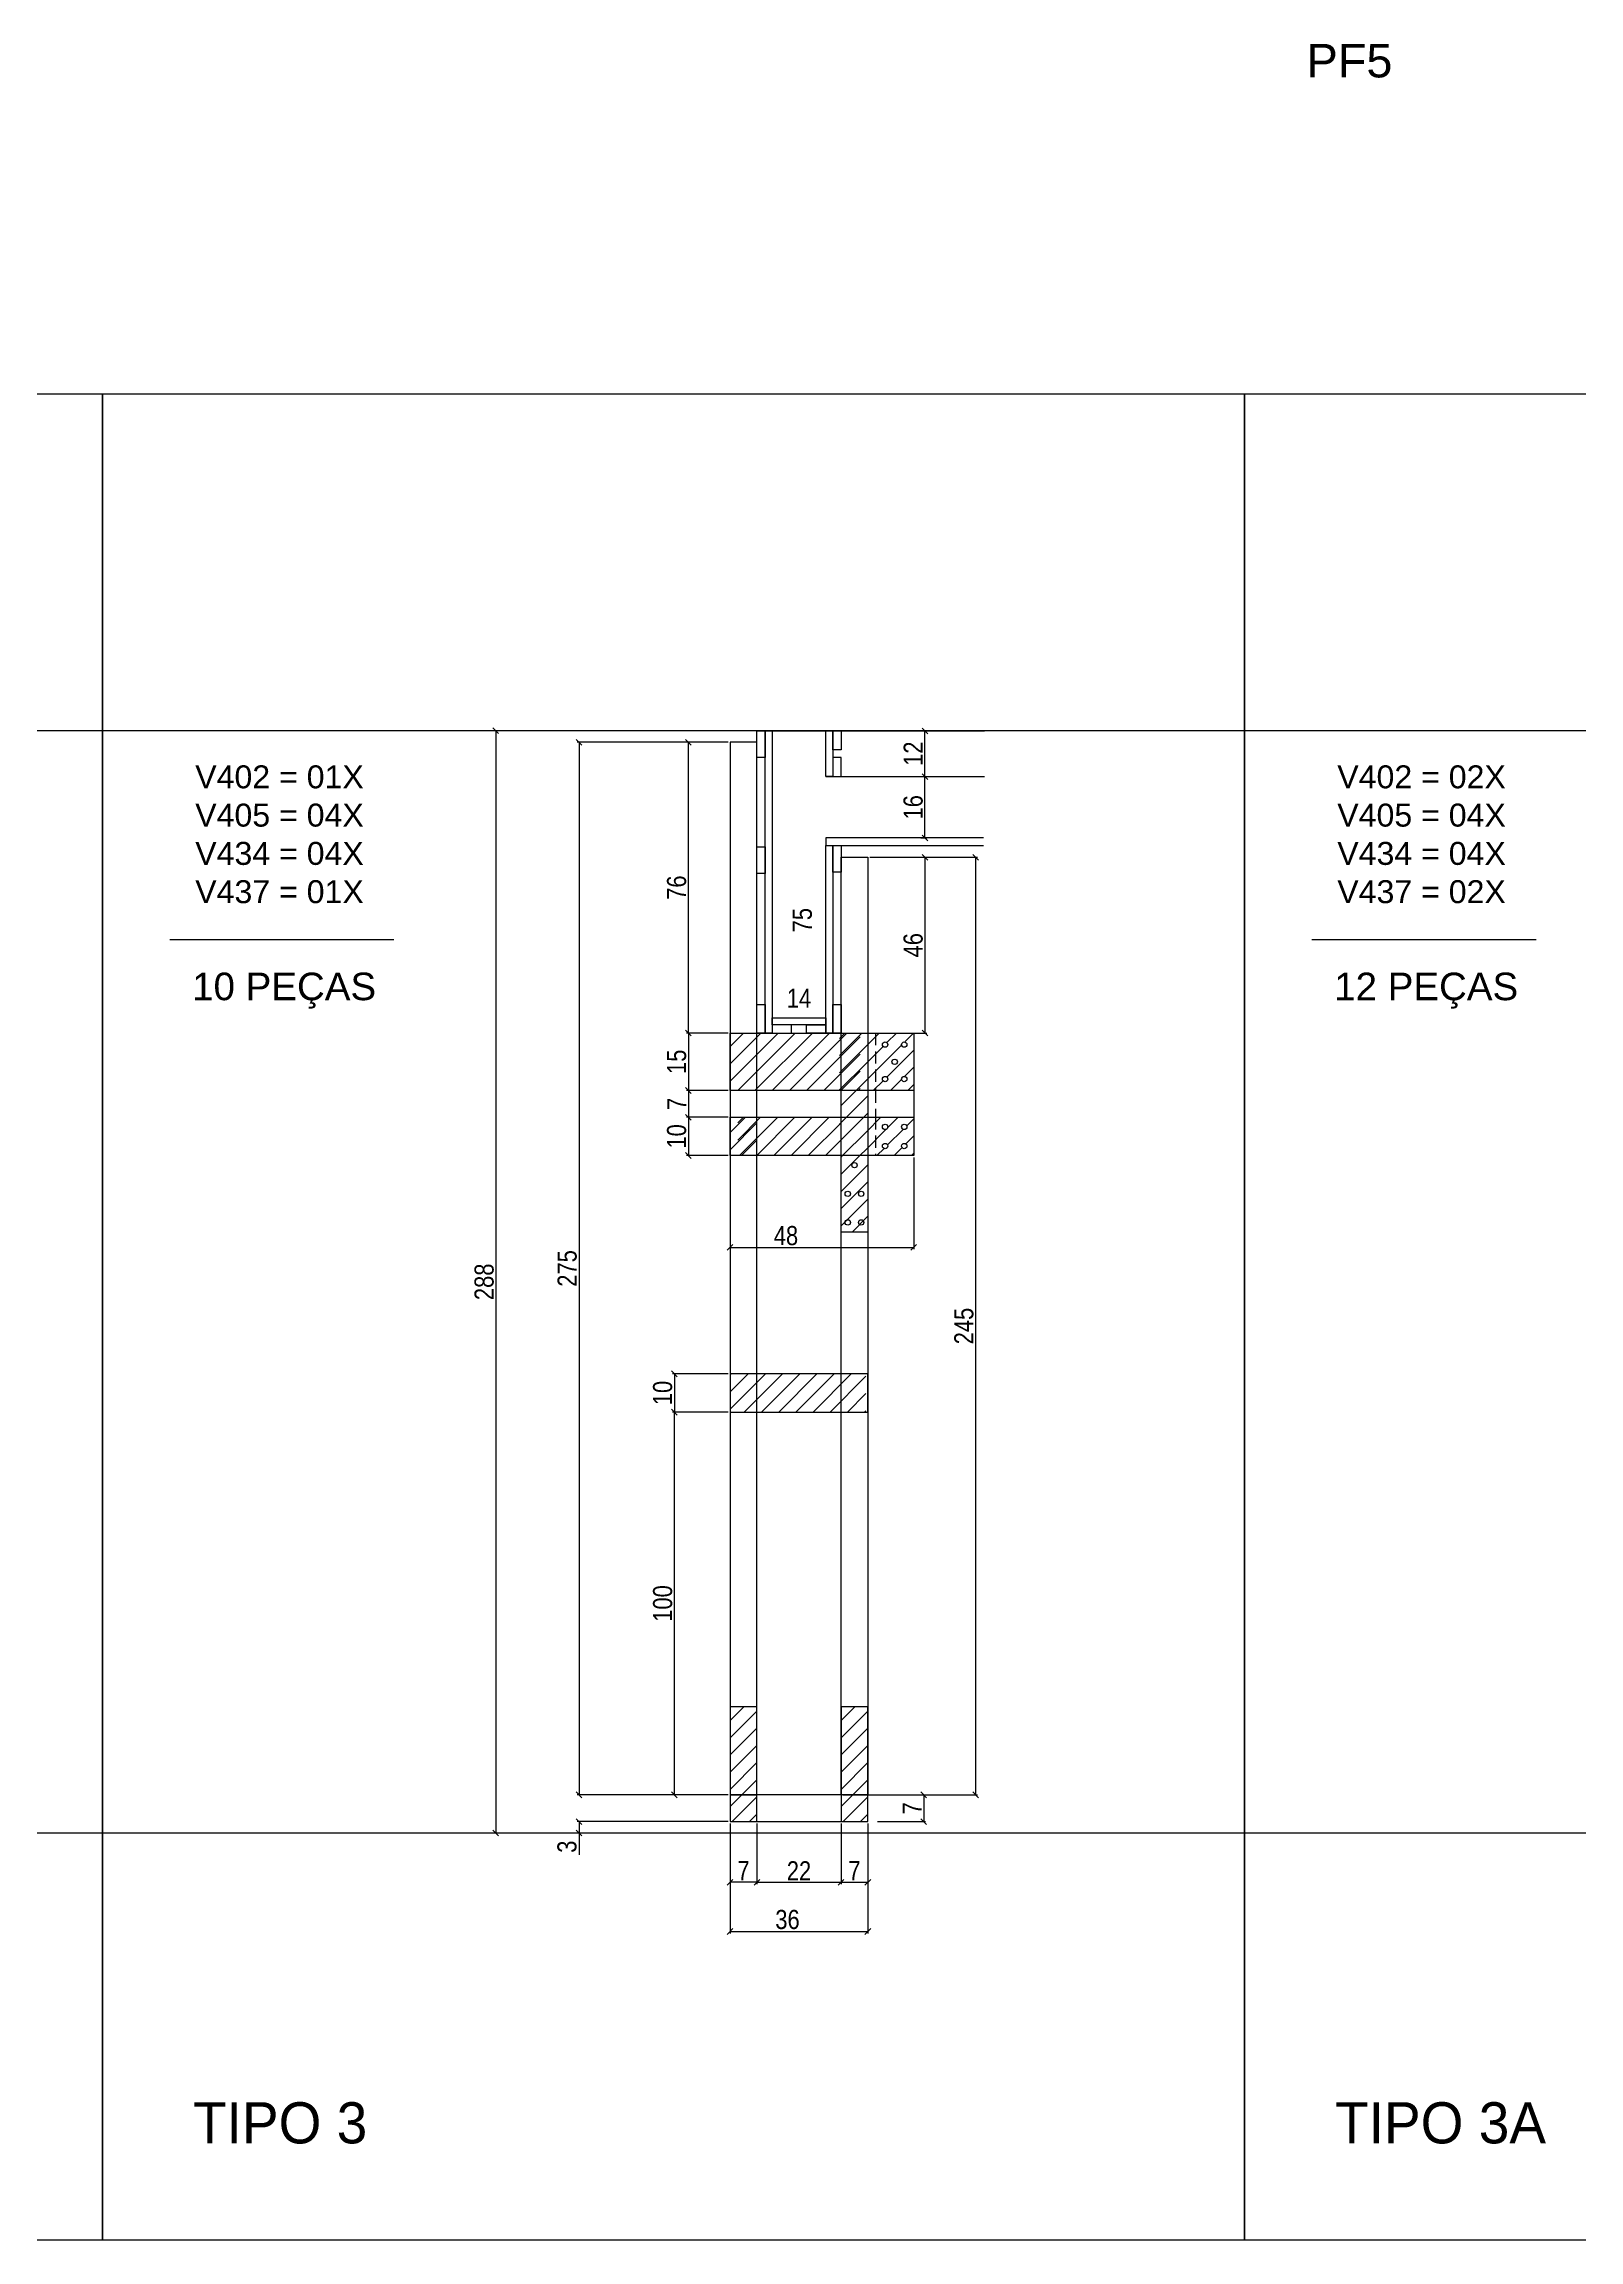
# Model space of a CAD drawing. Extents: x 17311 to 161354, y 153625 to 213544.
# Drawn here: x 20217 to 21019, y 209478 to 210625 of the extents above; entities that cross this region are included whole.
import ezdxf

# ---------------------------------------------------------------- set-up
doc = ezdxf.new("R2010")
doc.units = 0
doc.linetypes.add('DASHED2', pattern=[9.525, 6.35, -3.175])
doc.layers.get('0').update_dxf_attribs({"linetype": 'CONTINUOUS'})
doc.layers.get('DEFPOINTS').update_dxf_attribs({"linetype": 'CONTINUOUS'})
for name, color, linetype in [('8', 111, 'CONTINUOUS'), ('COTA', 241, 'CONTINUOUS'), ('detalhes', 4, 'CONTINUOUS'), ('HACHURA', 8, 'CONTINUOUS'), ('MTH-TIT1-PILAR', 5, 'CONTINUOUS'), ('Painéis', 200, 'CONTINUOUS'), ('SARR_2.2x10', 60, 'CONTINUOUS'), ('SARR_7x7', 40, 'CONTINUOUS'), ('TIRAS REESCORAMENTO', 252, 'CONTINUOUS'), ('VIGAS', 3, 'CONTINUOUS')]:
    doc.layers.add(name, color=color, linetype=linetype)
doc.styles.add('COTA TECNICA 2X', font='techl___.ttf', dxfattribs={"height": 10})
doc.styles.add('R80-50', font='arial.ttf', dxfattribs={"height": 10})
doc.styles.add('ROMAS860', font='ROMAS860.SHX', dxfattribs={"height": 8.5})
doc.styles.add('TQS_ARIAL', font='arial.ttf')
doc.dimstyles.new('SECAO', dxfattribs={"dimscale": 0.333333, "dimtxt": 5, "dimasz": 9, "dimexe": 3, "dimexo": 3, "dimgap": 3, "dimtad": 1, "dimdec": 1, "dimlfac": 0.5, "dimzin": 12, "dimdsep": 46, "dimtxsty": 'COTA TECNICA 2X', "dimblk1": 'OBLIQUE', "dimblk2": 'OBLIQUE', "dimsah": 1, "dimcen": 0.9, "dimclrd": 4, "dimclre": 4, "dimclrt": 240, "dimadec": 1, "dimazin": 3, "dimtfac": 1, "dimtdec": 1, "dimtmove": 0, "dimatfit": 3, "dimfxl": 1, "dimtolj": 1, "dimtzin": 12, "dimarcsym": 0})
pattern_1 = [(45, (-5562.2926, 12567.5495), (-4.49012806, 4.49012806), [])]
pattern_2 = [(45, (-5552.2926, 12567.5495), (-4.49012806, 4.49012806), [])]

# ---------------------------------------------------------------- blocks, each defined once
blk = doc.blocks.new('_Oblique')
at = {"color": 0, "linetype": 'ByBlock', "lineweight": -2}
blk.add_line((-0.5, -0.5), (0.5, 0.5), dxfattribs=at)
blk = doc.blocks.new('*D2892')
at = {"layer": 'DEFPOINTS', "color": 0, "transparency": 16777216}
for p in [(20575.3, 210260.4), (20496.4, 209710.3), (20575.3, 209710.3)]:
    blk.add_point(p, dxfattribs=at)
at = {"layer": 'detalhes', "color": 4, "lineweight": -2, "transparency": 16777216}
for p, q in [((20574.3, 210260.4), (20495.4, 210260.4)), ((20496.4, 210260.4), (20496.4, 209710.3)), ((20574.3, 209710.3), (20495.4, 209710.3))]:
    blk.add_line(p, q, dxfattribs=at)
at = {"layer": 'detalhes', "color": 4, "lineweight": -2, "transparency": 16777216, "xscale": 3, "yscale": 3, "zscale": 3}
for p, rotation in [((20496.4, 210260.4), 90), ((20496.4, 209710.3), 270)]:
    blk.add_blockref('_Oblique', p, dxfattribs=dict(at, rotation=rotation))
at = {"layer": 'detalhes', "color": 240, "transparency": 16777216, "insert": (20490.2, 209985.4), "char_height": 10, "attachment_point": 5, "rotation": 90, "style": 'COTA TECNICA 2X'}
blk.add_mtext('\\A1;275', dxfattribs=at)
blk = doc.blocks.new('*D2893')
at = {"layer": 'DEFPOINTS', "color": 0, "transparency": 16777216}
for p in [(20575.3, 209696.3), (20647.3, 209696.3), (20647.3, 209638.9)]:
    blk.add_point(p, dxfattribs=at)
at = {"layer": 'detalhes', "color": 4, "lineweight": -2, "transparency": 16777216}
for p, q in [((20575.3, 209695.3), (20575.3, 209637.9)), ((20647.3, 209695.3), (20647.3, 209637.9)), ((20575.3, 209638.9), (20647.3, 209638.9))]:
    blk.add_line(p, q, dxfattribs=at)
at = {"layer": 'detalhes', "color": 4, "lineweight": -2, "transparency": 16777216, "xscale": 3, "yscale": 3, "zscale": 3, "rotation": 180}
blk.add_blockref('_Oblique', (20575.3, 209638.9), dxfattribs=at)
at = {"layer": 'detalhes', "color": 4, "lineweight": -2, "transparency": 16777216, "xscale": 3, "yscale": 3, "zscale": 3}
blk.add_blockref('_Oblique', (20647.3, 209638.9), dxfattribs=at)
at = {"layer": 'detalhes', "color": 240, "transparency": 16777216, "insert": (20605.3, 209645.1), "char_height": 10, "attachment_point": 5, "style": 'COTA TECNICA 2X'}
blk.add_mtext('\\A1;36', dxfattribs=at)
blk = doc.blocks.new('*D2894')
at = {"layer": 'DEFPOINTS', "color": 0, "transparency": 16777216}
for p in [(20589.3, 209696.3), (20633.3, 209696.3), (20633.3, 209664.6)]:
    blk.add_point(p, dxfattribs=at)
at = {"layer": 'detalhes', "color": 4, "lineweight": -2, "transparency": 16777216}
for p, q in [((20589.3, 209695.3), (20589.3, 209663.6)), ((20633.3, 209695.3), (20633.3, 209663.6)), ((20589.3, 209664.6), (20633.3, 209664.6))]:
    blk.add_line(p, q, dxfattribs=at)
at = {"layer": 'detalhes', "color": 4, "lineweight": -2, "transparency": 16777216, "xscale": 3, "yscale": 3, "zscale": 3, "rotation": 180}
blk.add_blockref('_Oblique', (20589.3, 209664.6), dxfattribs=at)
at = {"layer": 'detalhes', "color": 4, "lineweight": -2, "transparency": 16777216, "xscale": 3, "yscale": 3, "zscale": 3}
blk.add_blockref('_Oblique', (20633.3, 209664.6), dxfattribs=at)
at = {"layer": 'detalhes', "color": 240, "transparency": 16777216, "insert": (20611.3, 209670.6), "char_height": 10, "attachment_point": 5, "style": 'COTA TECNICA 2X'}
blk.add_mtext('\\A1;22', dxfattribs=at)
blk = doc.blocks.new('*D2895')
at = {"layer": 'DEFPOINTS', "color": 0, "transparency": 16777216}
for p in [(20633.3, 209664.6), (20647.3, 209664.6), (20647.3, 209664.6)]:
    blk.add_point(p, dxfattribs=at)
at = {"layer": 'detalhes', "color": 4, "lineweight": -2, "transparency": 16777216}
blk.add_line((20633.3, 209664.6), (20647.3, 209664.6), dxfattribs=at)
at = {"layer": 'detalhes', "color": 4, "lineweight": -2, "transparency": 16777216, "xscale": 3, "yscale": 3, "zscale": 3, "rotation": 180}
blk.add_blockref('_Oblique', (20633.3, 209664.6), dxfattribs=at)
at = {"layer": 'detalhes', "color": 4, "lineweight": -2, "transparency": 16777216, "xscale": 3, "yscale": 3, "zscale": 3}
blk.add_blockref('_Oblique', (20647.3, 209664.6), dxfattribs=at)
at = {"layer": 'detalhes', "color": 240, "transparency": 16777216, "insert": (20640.3, 209670.7), "char_height": 10, "attachment_point": 5, "style": 'COTA TECNICA 2X'}
blk.add_mtext('\\A1;7', dxfattribs=at)
blk = doc.blocks.new('*D2896')
at = {"layer": 'DEFPOINTS', "color": 0, "transparency": 16777216}
for p in [(20575.3, 209664.6), (20575.3, 209664.6), (20589.3, 209664.6)]:
    blk.add_point(p, dxfattribs=at)
at = {"layer": 'detalhes', "color": 4, "lineweight": -2, "transparency": 16777216}
blk.add_line((20589.3, 209664.6), (20575.3, 209664.6), dxfattribs=at)
at = {"layer": 'detalhes', "color": 4, "lineweight": -2, "transparency": 16777216, "xscale": 3, "yscale": 3, "zscale": 3, "rotation": 180}
blk.add_blockref('_Oblique', (20575.3, 209664.6), dxfattribs=at)
at = {"layer": 'detalhes', "color": 4, "lineweight": -2, "transparency": 16777216, "xscale": 3, "yscale": 3, "zscale": 3}
blk.add_blockref('_Oblique', (20589.3, 209664.6), dxfattribs=at)
at = {"layer": 'detalhes', "color": 240, "transparency": 16777216, "insert": (20582.3, 209670.7), "char_height": 10, "attachment_point": 5, "style": 'COTA TECNICA 2X'}
blk.add_mtext('\\A1;7', dxfattribs=at)
blk = doc.blocks.new('*D2897')
at = {"layer": 'DEFPOINTS', "color": 0, "transparency": 16777216}
for p in [(20575.3, 209930.3), (20546.2, 209910.3), (20575.3, 209910.3)]:
    blk.add_point(p, dxfattribs=at)
at = {"layer": 'detalhes', "color": 4, "lineweight": -2, "transparency": 16777216}
for p, q in [((20574.3, 209930.3), (20545.2, 209930.3)), ((20546.2, 209930.3), (20546.2, 209910.3)), ((20574.3, 209910.3), (20545.2, 209910.3))]:
    blk.add_line(p, q, dxfattribs=at)
at = {"layer": 'detalhes', "color": 4, "lineweight": -2, "transparency": 16777216, "xscale": 3, "yscale": 3, "zscale": 3}
for p, rotation in [((20546.2, 209930.3), 90), ((20546.2, 209910.3), 270)]:
    blk.add_blockref('_Oblique', p, dxfattribs=dict(at, rotation=rotation))
at = {"layer": 'detalhes', "color": 240, "transparency": 16777216, "insert": (20540.1, 209920.3), "char_height": 10, "attachment_point": 5, "rotation": 90, "style": 'COTA TECNICA 2X'}
blk.add_mtext('\\A1;10', dxfattribs=at)
blk = doc.blocks.new('*D2898')
at = {"layer": 'DEFPOINTS', "color": 0, "transparency": 16777216}
for p in [(20553.5, 210260.4), (20575.3, 210260.4), (20575.3, 210108.4)]:
    blk.add_point(p, dxfattribs=at)
at = {"layer": 'detalhes', "color": 4, "lineweight": -2, "transparency": 16777216}
for p, q in [((20574.3, 210260.4), (20552.5, 210260.4)), ((20553.5, 210108.4), (20553.5, 210260.4)), ((20574.3, 210108.4), (20552.5, 210108.4))]:
    blk.add_line(p, q, dxfattribs=at)
at = {"layer": 'detalhes', "color": 4, "lineweight": -2, "transparency": 16777216, "xscale": 3, "yscale": 3, "zscale": 3}
for p, rotation in [((20553.5, 210260.4), 90), ((20553.5, 210108.4), 270)]:
    blk.add_blockref('_Oblique', p, dxfattribs=dict(at, rotation=rotation))
at = {"layer": 'detalhes', "color": 240, "transparency": 16777216, "insert": (20547.4, 210184.4), "char_height": 10, "attachment_point": 5, "rotation": 90, "style": 'COTA TECNICA 2X'}
blk.add_mtext('\\A1;76', dxfattribs=at)
blk = doc.blocks.new('*D2899')
at = {"layer": 'DEFPOINTS', "color": 0, "transparency": 16777216}
for p in [(20647.3, 210200.3), (20647.3, 210108.4), (20677.1, 210108.4)]:
    blk.add_point(p, dxfattribs=at)
at = {"layer": 'detalhes', "color": 4, "lineweight": -2, "transparency": 16777216}
for p, q in [((20648.3, 210200.3), (20678.1, 210200.3)), ((20677.1, 210200.3), (20677.1, 210108.4)), ((20648.3, 210108.4), (20678.1, 210108.4))]:
    blk.add_line(p, q, dxfattribs=at)
at = {"layer": 'detalhes', "color": 4, "lineweight": -2, "transparency": 16777216, "xscale": 3, "yscale": 3, "zscale": 3}
for p, rotation in [((20677.1, 210200.3), 90), ((20677.1, 210108.4), 270)]:
    blk.add_blockref('_Oblique', p, dxfattribs=dict(at, rotation=rotation))
at = {"layer": 'detalhes', "color": 240, "transparency": 16777216, "insert": (20671, 210154.3), "char_height": 10, "attachment_point": 5, "rotation": 90, "style": 'COTA TECNICA 2X'}
blk.add_mtext('\\A1;46', dxfattribs=at)
blk = doc.blocks.new('*D2900')
at = {"layer": 'DEFPOINTS', "color": 0, "transparency": 16777216}
for p in [(20589.3, 210266.4), (20452.8, 209690.3), (20575.3, 209690.3)]:
    blk.add_point(p, dxfattribs=at)
at = {"layer": 'detalhes', "color": 4, "lineweight": -2, "transparency": 16777216}
for p, q in [((20588.3, 210266.4), (20451.8, 210266.4)), ((20452.8, 210266.4), (20452.8, 209690.3)), ((20574.3, 209690.3), (20451.8, 209690.3))]:
    blk.add_line(p, q, dxfattribs=at)
at = {"layer": 'detalhes', "color": 4, "lineweight": -2, "transparency": 16777216, "xscale": 3, "yscale": 3, "zscale": 3}
for p, rotation in [((20452.8, 210266.4), 90), ((20452.8, 209690.3), 270)]:
    blk.add_blockref('_Oblique', p, dxfattribs=dict(at, rotation=rotation))
at = {"layer": 'detalhes', "color": 240, "transparency": 16777216, "insert": (20446.8, 209978.4), "char_height": 10, "attachment_point": 5, "rotation": 90, "style": 'COTA TECNICA 2X'}
blk.add_mtext('\\A1;288', dxfattribs=at)
blk = doc.blocks.new('*D2901')
at = {"layer": 'DEFPOINTS', "color": 0, "transparency": 16777216}
for p in [(20575.3, 209696.3), (20496.4, 209690.3), (20575.3, 209690.3)]:
    blk.add_point(p, dxfattribs=at)
at = {"layer": 'detalhes', "color": 4, "lineweight": -2, "transparency": 16777216}
for p, q in [((20574.3, 209696.3), (20495.4, 209696.3)), ((20496.4, 209696.3), (20496.4, 209690.3)), ((20574.3, 209690.3), (20495.4, 209690.3)), ((20496.4, 209690.3), (20496.4, 209679))]:
    blk.add_line(p, q, dxfattribs=at)
at = {"layer": 'detalhes', "color": 4, "lineweight": -2, "transparency": 16777216, "xscale": 3, "yscale": 3, "zscale": 3}
for p, rotation in [((20496.4, 209696.3), 90), ((20496.4, 209690.3), 270)]:
    blk.add_blockref('_Oblique', p, dxfattribs=dict(at, rotation=rotation))
at = {"layer": 'detalhes', "color": 240, "transparency": 16777216, "insert": (20490.1, 209683.2), "char_height": 10, "attachment_point": 5, "rotation": 90, "style": 'COTA TECNICA 2X'}
blk.add_mtext('\\A1;3', dxfattribs=at)
blk = doc.blocks.new('*D2902')
at = {"layer": 'DEFPOINTS', "color": 0, "transparency": 16777216}
for p in [(20612.3, 210266.4), (20619.2, 210266.4), (20612.3, 210116.4)]:
    blk.add_point(p, dxfattribs=at)
at = {"layer": 'detalhes', "color": 240, "transparency": 16777216, "insert": (20613.1, 210167.4), "char_height": 10, "attachment_point": 5, "rotation": 90, "style": 'COTA TECNICA 2X'}
blk.add_mtext('\\A1;75', dxfattribs=at)
blk = doc.blocks.new('*D2903')
at = {"layer": 'DEFPOINTS', "color": 0, "transparency": 16777216}
for p in [(20597.3, 210120.5), (20625.3, 210120.5), (20625.3, 210120.5)]:
    blk.add_point(p, dxfattribs=at)
at = {"layer": 'detalhes', "color": 240, "transparency": 16777216, "insert": (20611.3, 210126.6), "char_height": 10, "attachment_point": 5, "style": 'COTA TECNICA 2X'}
blk.add_mtext('\\A1;14', dxfattribs=at)
blk = doc.blocks.new('*D2904')
at = {"layer": 'DEFPOINTS', "color": 0, "transparency": 16777216}
for p in [(20546.2, 209910.3), (20575.3, 209910.3), (20574.3, 209710.3)]:
    blk.add_point(p, dxfattribs=at)
at = {"layer": 'detalhes', "color": 4, "lineweight": -2, "transparency": 16777216}
for p, q in [((20574.3, 209910.3), (20545.2, 209910.3)), ((20546.2, 209710.3), (20546.2, 209910.3)), ((20573.3, 209710.3), (20545.2, 209710.3))]:
    blk.add_line(p, q, dxfattribs=at)
at = {"layer": 'detalhes', "color": 4, "lineweight": -2, "transparency": 16777216, "xscale": 3, "yscale": 3, "zscale": 3}
for p, rotation in [((20546.2, 209910.3), 90), ((20546.2, 209710.3), 270)]:
    blk.add_blockref('_Oblique', p, dxfattribs=dict(at, rotation=rotation))
at = {"layer": 'detalhes', "color": 240, "transparency": 16777216, "insert": (20540.1, 209810.3), "char_height": 10, "attachment_point": 5, "rotation": 90, "style": 'COTA TECNICA 2X'}
blk.add_mtext('\\A1;100', dxfattribs=at)
blk = doc.blocks.new('*D2905')
at = {"layer": 'DEFPOINTS', "color": 0, "transparency": 16777216}
for p in [(20575.3, 210068.4), (20671.3, 210044.4), (20671.3, 209996.4)]:
    blk.add_point(p, dxfattribs=at)
at = {"layer": 'detalhes', "color": 4, "lineweight": -2, "transparency": 16777216}
for p, q in [((20575.3, 210067.4), (20575.3, 209995.4)), ((20671.3, 210043.4), (20671.3, 209995.4)), ((20575.3, 209996.4), (20671.3, 209996.4))]:
    blk.add_line(p, q, dxfattribs=at)
at = {"layer": 'detalhes', "color": 4, "lineweight": -2, "transparency": 16777216, "xscale": 3, "yscale": 3, "zscale": 3, "rotation": 180}
blk.add_blockref('_Oblique', (20575.3, 209996.4), dxfattribs=at)
at = {"layer": 'detalhes', "color": 4, "lineweight": -2, "transparency": 16777216, "xscale": 3, "yscale": 3, "zscale": 3}
blk.add_blockref('_Oblique', (20671.3, 209996.4), dxfattribs=at)
at = {"layer": 'detalhes', "color": 240, "transparency": 16777216, "insert": (20604.5, 210002.5), "char_height": 10, "attachment_point": 5, "style": 'COTA TECNICA 2X'}
blk.add_mtext('\\A1;48', dxfattribs=at)
blk = doc.blocks.new('*D2906')
at = {"layer": 'DEFPOINTS', "color": 0, "transparency": 16777216}
for p in [(20673.9, 210242.4), (20677.1, 210242.4), (20673.9, 210210.4)]:
    blk.add_point(p, dxfattribs=at)
at = {"layer": 'detalhes', "color": 4, "lineweight": -2, "transparency": 16777216}
for p, q in [((20674.9, 210242.4), (20678.1, 210242.4)), ((20677.1, 210210.4), (20677.1, 210242.4)), ((20674.9, 210210.4), (20678.1, 210210.4))]:
    blk.add_line(p, q, dxfattribs=at)
at = {"layer": 'detalhes', "color": 4, "lineweight": -2, "transparency": 16777216, "xscale": 3, "yscale": 3, "zscale": 3}
for p, rotation in [((20677.1, 210242.4), 90), ((20677.1, 210210.4), 270)]:
    blk.add_blockref('_Oblique', p, dxfattribs=dict(at, rotation=rotation))
at = {"layer": 'detalhes', "color": 240, "transparency": 16777216, "insert": (20671, 210226.4), "char_height": 10, "attachment_point": 5, "rotation": 90, "style": 'COTA TECNICA 2X'}
blk.add_mtext('\\A1;16', dxfattribs=at)
blk = doc.blocks.new('*D2907')
at = {"layer": 'DEFPOINTS', "color": 0, "transparency": 16777216}
for p in [(20648.3, 210200.3), (20648.3, 209710.3), (20703.6, 209710.3)]:
    blk.add_point(p, dxfattribs=at)
at = {"layer": 'detalhes', "color": 4, "lineweight": -2, "transparency": 16777216}
for p, q in [((20649.3, 210200.3), (20704.6, 210200.3)), ((20703.6, 210200.3), (20703.6, 209710.3)), ((20649.3, 209710.3), (20704.6, 209710.3))]:
    blk.add_line(p, q, dxfattribs=at)
at = {"layer": 'detalhes', "color": 4, "lineweight": -2, "transparency": 16777216, "xscale": 3, "yscale": 3, "zscale": 3}
for p, rotation in [((20703.6, 210200.3), 90), ((20703.6, 209710.3), 270)]:
    blk.add_blockref('_Oblique', p, dxfattribs=dict(at, rotation=rotation))
at = {"layer": 'detalhes', "color": 240, "transparency": 16777216, "insert": (20697.5, 209955.3), "char_height": 10, "attachment_point": 5, "rotation": 90, "style": 'COTA TECNICA 2X'}
blk.add_mtext('\\A1;245', dxfattribs=at)
blk = doc.blocks.new('*D2908')
at = {"layer": 'DEFPOINTS', "color": 0, "transparency": 16777216}
for p in [(20633.3, 209710.3), (20651.4, 209696.3), (20676.5, 209696.3)]:
    blk.add_point(p, dxfattribs=at)
at = {"layer": 'detalhes', "color": 4, "lineweight": -2, "transparency": 16777216}
for p, q in [((20634.3, 209710.3), (20677.5, 209710.3)), ((20676.5, 209710.3), (20676.5, 209696.3)), ((20652.4, 209696.3), (20677.5, 209696.3))]:
    blk.add_line(p, q, dxfattribs=at)
at = {"layer": 'detalhes', "color": 4, "lineweight": -2, "transparency": 16777216, "xscale": 3, "yscale": 3, "zscale": 3}
for p, rotation in [((20676.5, 209710.3), 90), ((20676.5, 209696.3), 270)]:
    blk.add_blockref('_Oblique', p, dxfattribs=dict(at, rotation=rotation))
at = {"layer": 'detalhes', "color": 240, "transparency": 16777216, "insert": (20670.4, 209703.3), "char_height": 10, "attachment_point": 5, "rotation": 90, "style": 'COTA TECNICA 2X'}
blk.add_mtext('\\A1;7', dxfattribs=at)
blk = doc.blocks.new('*D2909')
at = {"layer": 'DEFPOINTS', "color": 0, "transparency": 16777216}
for p in [(20575.3, 210108.4), (20553.5, 210078.4), (20575.3, 210078.4)]:
    blk.add_point(p, dxfattribs=at)
at = {"layer": 'detalhes', "color": 4, "lineweight": -2, "transparency": 16777216}
for p, q in [((20574.3, 210108.4), (20552.5, 210108.4)), ((20553.5, 210108.4), (20553.5, 210078.4)), ((20574.3, 210078.4), (20552.5, 210078.4))]:
    blk.add_line(p, q, dxfattribs=at)
at = {"layer": 'detalhes', "color": 4, "lineweight": -2, "transparency": 16777216, "xscale": 3, "yscale": 3, "zscale": 3}
for p, rotation in [((20553.5, 210108.4), 90), ((20553.5, 210078.4), 270)]:
    blk.add_blockref('_Oblique', p, dxfattribs=dict(at, rotation=rotation))
at = {"layer": 'detalhes', "color": 240, "transparency": 16777216, "insert": (20547.4, 210093.4), "char_height": 10, "attachment_point": 5, "rotation": 90, "style": 'COTA TECNICA 2X'}
blk.add_mtext('\\A1;15', dxfattribs=at)
blk = doc.blocks.new('*D2910')
at = {"layer": 'DEFPOINTS', "color": 0, "transparency": 16777216}
for p in [(20575.3, 210064.4), (20553.5, 210044.4), (20575.3, 210044.4)]:
    blk.add_point(p, dxfattribs=at)
at = {"layer": 'detalhes', "color": 4, "lineweight": -2, "transparency": 16777216}
for p, q in [((20574.3, 210064.4), (20552.5, 210064.4)), ((20553.5, 210064.4), (20553.5, 210044.4)), ((20574.3, 210044.4), (20552.5, 210044.4))]:
    blk.add_line(p, q, dxfattribs=at)
at = {"layer": 'detalhes', "color": 4, "lineweight": -2, "transparency": 16777216, "xscale": 3, "yscale": 3, "zscale": 3}
for p, rotation in [((20553.5, 210064.4), 90), ((20553.5, 210044.4), 270)]:
    blk.add_blockref('_Oblique', p, dxfattribs=dict(at, rotation=rotation))
at = {"layer": 'detalhes', "color": 240, "transparency": 16777216, "insert": (20547.4, 210054.4), "char_height": 10, "attachment_point": 5, "rotation": 90, "style": 'COTA TECNICA 2X'}
blk.add_mtext('\\A1;10', dxfattribs=at)
blk = doc.blocks.new('*D2911')
at = {"layer": 'DEFPOINTS', "color": 0, "transparency": 16777216}
for p in [(20575.3, 210078.4), (20553.5, 210064.4), (20575.3, 210064.4)]:
    blk.add_point(p, dxfattribs=at)
at = {"layer": 'detalhes', "color": 4, "lineweight": -2, "transparency": 16777216}
for p, q in [((20574.3, 210078.4), (20552.5, 210078.4)), ((20553.5, 210078.4), (20553.5, 210064.4)), ((20574.3, 210064.4), (20552.5, 210064.4))]:
    blk.add_line(p, q, dxfattribs=at)
at = {"layer": 'detalhes', "color": 4, "lineweight": -2, "transparency": 16777216, "xscale": 3, "yscale": 3, "zscale": 3}
for p, rotation in [((20553.5, 210078.4), 90), ((20553.5, 210064.4), 270)]:
    blk.add_blockref('_Oblique', p, dxfattribs=dict(at, rotation=rotation))
at = {"layer": 'detalhes', "color": 240, "transparency": 16777216, "insert": (20547.5, 210071.4), "char_height": 10, "attachment_point": 5, "rotation": 90, "style": 'COTA TECNICA 2X'}
blk.add_mtext('\\A1;7', dxfattribs=at)
blk = doc.blocks.new('*D2912')
at = {"layer": 'DEFPOINTS', "color": 0, "transparency": 16777216}
for p in [(20677.1, 210266.3), (20677.1, 210266.3), (20677.1, 210242.4)]:
    blk.add_point(p, dxfattribs=at)
at = {"layer": 'detalhes', "color": 4, "lineweight": -2, "transparency": 16777216}
blk.add_line((20677.1, 210242.4), (20677.1, 210266.3), dxfattribs=at)
at = {"layer": 'detalhes', "color": 4, "lineweight": -2, "transparency": 16777216, "xscale": 3, "yscale": 3, "zscale": 3}
for p, rotation in [((20677.1, 210266.3), 90), ((20677.1, 210242.4), 270)]:
    blk.add_blockref('_Oblique', p, dxfattribs=dict(at, rotation=rotation))
at = {"layer": 'detalhes', "color": 240, "transparency": 16777216, "insert": (20671, 210254.4), "char_height": 10, "attachment_point": 5, "rotation": 90, "style": 'COTA TECNICA 2X'}
blk.add_mtext('\\A1;12', dxfattribs=at)

msp = doc.modelspace()

# ---------------------------------------------------------------- hatches: boundary and pattern name
at = {"layer": 'COTA'}
h = msp.add_hatch(dxfattribs=at)
h.set_pattern_fill('ANSI31', color=256, scale=2, style=0)
h.set_pattern_definition(pattern_2)
h.paths.add_polyline_path([(20643.31, 210108.37), (20575.31, 210108.37), (20575.31, 210078.37), (20643.31, 210078.37)])
h = msp.add_hatch(dxfattribs=at)
h.set_pattern_fill('ANSI31', color=256, scale=2, style=0)
h.set_pattern_definition(pattern_1)
h.paths.add_polyline_path([(20646.51, 210108.37), (20632.51, 210108.37), (20632.51, 210078.37), (20646.51, 210078.37)])
h = msp.add_hatch(dxfattribs=at)
h.set_pattern_fill('ANSI31', color=256, scale=2, style=0)
h.set_pattern_definition(pattern_1)
h.paths.add_polyline_path([(20671.31, 210108.37), (20646.51, 210108.37), (20646.51, 210078.37), (20671.31, 210078.37)])
h.paths.add_polyline_path([(20657.71, 210084.37, -1), (20654.91, 210084.37, -1)], flags=16)
h.paths.add_polyline_path([(20659.91, 210093.37, -1), (20662.71, 210093.37, -1)], flags=16)
h.paths.add_polyline_path([(20654.91, 210102.37, -1), (20657.71, 210102.37, -1)], flags=16)
h.paths.add_polyline_path([(20667.71, 210084.37, -1), (20664.91, 210084.37, -1)], flags=16)
h.paths.add_polyline_path([(20664.91, 210102.37, -1), (20667.71, 210102.37, -1)], flags=16)
h = msp.add_hatch(dxfattribs=at)
h.set_pattern_fill('ANSI31', color=256, scale=2, style=0)
h.set_pattern_definition(pattern_1)
h.paths.add_polyline_path([(20633.31, 210078.37), (20633.31, 210064.37), (20647.31, 210064.37), (20647.31, 210078.37)])
h = msp.add_hatch(dxfattribs=at)
h.set_pattern_fill('ANSI31', color=256, scale=2, style=0)
h.set_pattern_definition(pattern_2)
h.paths.add_polyline_path([(20589.31, 210064.37), (20575.31, 210064.37), (20575.31, 210044.37), (20589.31, 210044.37)])
h = msp.add_hatch(dxfattribs=at)
h.set_pattern_fill('ANSI31', color=256, scale=2, style=0)
h.set_pattern_definition(pattern_1)
h.paths.add_polyline_path([(20633.31, 210064.37), (20579.31, 210064.37), (20579.31, 210044.37), (20633.31, 210044.37)])
h = msp.add_hatch(dxfattribs=at)
h.set_pattern_fill('ANSI31', color=256, scale=2, style=0)
h.set_pattern_definition(pattern_1)
h.paths.add_polyline_path([(20646.51, 210064.37), (20632.51, 210064.37), (20632.51, 210044.37), (20646.51, 210044.37)])
h = msp.add_hatch(dxfattribs=at)
h.set_pattern_fill('ANSI31', color=256, scale=2, style=0)
h.set_pattern_definition(pattern_1)
h.paths.add_polyline_path([(20671.31, 210064.37), (20646.51, 210064.37), (20646.51, 210044.37), (20671.31, 210044.37)])
h.paths.add_polyline_path([(20654.91, 210059.37, -1), (20657.71, 210059.37, -1)], flags=16)
h.paths.add_polyline_path([(20657.71, 210049.37, -1), (20654.91, 210049.37, -1)], flags=16)
h.paths.add_polyline_path([(20664.91, 210059.37, -1), (20667.71, 210059.37, -1)], flags=16)
h.paths.add_polyline_path([(20667.71, 210049.37, -1), (20664.91, 210049.37, -1)], flags=16)
h = msp.add_hatch(dxfattribs=at)
h.set_pattern_fill('ANSI31', color=256, scale=2, style=0)
h.set_pattern_definition(pattern_1)
h.paths.add_polyline_path([(20633.31, 210004.43), (20647.31, 210004.43), (20647.31, 210044.37), (20633.31, 210044.37)])
h = msp.add_hatch(dxfattribs=at)
h.set_pattern_fill('ANSI31', color=256, scale=2, style=0)
h.set_pattern_definition([(45, (-5562.2926, 12637.5495), (-4.49012806, 4.49012806), [])])
h.paths.add_polyline_path([(20646.31, 209930.34), (20575.31, 209930.34), (20575.31, 209910.34), (20646.31, 209910.34)])
h = msp.add_hatch(dxfattribs=at)
h.set_pattern_fill('ANSI31', color=256, scale=2, style=0)
h.set_pattern_definition([(45, (731.0927, 203887.1345), (-4.490128, 4.490128), [])])
h.paths.add_polyline_path([(20575.31, 209696.33), (20589.31, 209696.33), (20589.31, 209756.33), (20575.31, 209756.33)])
h = msp.add_hatch(dxfattribs=at)
h.set_pattern_fill('ANSI31', color=256, scale=2, style=0)
h.set_pattern_definition([(45, (789.0927, 203887.1345), (-4.490128, 4.490128), [])])
h.paths.add_polyline_path([(20633.31, 209696.33), (20647.31, 209696.33), (20647.31, 209756.33), (20633.31, 209756.33)])

# ---------------------------------------------------------------- linework, layer by layer
at = {"linetype": 'Continuous'}
msp.add_line((20671.31, 210078.37), (20671.31, 210064.37), dxfattribs=at)
msp.add_line((20647.31, 210004.43), (20633.31, 210004.43))
msp.add_lwpolyline([(20597.31, 209696.33), (20647.31, 209696.33), (20647.31, 209710.33), (20575.31, 209710.33), (20575.31, 209696.33), (20597.31, 209696.33)], dxfattribs=at)
for centre in [(20656.31, 210102.37), (20666.31, 210102.37), (20661.31, 210093.37), (20656.31, 210084.37), (20666.31, 210084.37), (20656.31, 210059.37), (20666.31, 210059.37), (20640.31, 210039.37), (20656.31, 210049.37), (20666.31, 210049.37), (20636.81, 210024.4), (20643.81, 210024.4), (20636.81, 210009.43), (20643.81, 210009.43)]:
    msp.add_circle(centre, 1.4)
at = {"layer": '8', "color": 5, "linetype": 'Continuous'}
msp.add_lwpolyline([(20247.34, 209477.62), (19650.53, 209477.62), (19650.53, 210442.41), (20247.34, 210442.41)], close=True, dxfattribs=at)
at = {"layer": 'COTA', "linetype": 'DASHED2'}
for p, q in [((20651.31, 210108.37), (20651.31, 210078.37)), ((20651.31, 210078.37), (20651.31, 210064.37)), ((20651.31, 210064.37), (20651.31, 210044.37))]:
    msp.add_line(p, q, dxfattribs=at)
at = {"layer": 'HACHURA', "color": 7}
for p, q in [((20282.5, 210157.27), (20399.65, 210157.27)), ((20879.31, 210157.27), (20996.46, 210157.27))]:
    msp.add_line(p, q, dxfattribs=at)
at = {"layer": 'Painéis'}
msp.add_lwpolyline([(20575.31, 209910.34), (20647.31, 209910.34), (20647.31, 209930.34), (20575.31, 209930.34), (20575.31, 209910.34)], dxfattribs=at)
for points in [[(20575.31, 209696.33), (20589.31, 209696.33), (20589.31, 209756.33), (20575.31, 209756.33)], [(20633.31, 209696.33), (20647.31, 209696.33), (20647.31, 209756.33), (20633.31, 209756.33)]]:
    msp.add_lwpolyline(points, close=True, dxfattribs=at)
at = {"layer": 'SARR_2.2x10', "linetype": 'Continuous'}
for points in [[(20671.31, 210078.37), (20575.31, 210078.37), (20575.31, 210108.37), (20671.31, 210108.37)], [(20671.31, 210044.37), (20575.31, 210044.37), (20575.31, 210064.37), (20671.31, 210064.37)]]:
    msp.add_lwpolyline(points, close=True, dxfattribs=at)
at = {"layer": 'SARR_7x7', "linetype": 'Continuous'}
for points in [[(20575.31, 209710.33), (20589.31, 209710.33), (20589.31, 210260.42), (20575.31, 210260.42)], [(20647.31, 209710.33), (20633.31, 209710.33), (20633.31, 210200.29), (20647.31, 210200.29)]]:
    msp.add_lwpolyline(points, close=True, dxfattribs=at)
at = {"layer": 'TIRAS REESCORAMENTO', "linetype": 'ByBlock'}
for p, q in [((22634.59, 210266.33), (17860.1, 210266.33)), ((20597.31, 210266.42), (20708.28, 210266.42)), ((20625.31, 210242.42), (20708.28, 210242.42)), ((20625.31, 210206.42), (20707.79, 210206.42)), ((22634.59, 209690.33), (17860.1, 209690.33))]:
    msp.add_line(p, q, dxfattribs=at)
for points in [[(20589.31, 210266.42), (20593.71, 210266.42), (20593.71, 210252.42), (20589.31, 210252.42)], [(20628.91, 210242.42), (20625.31, 210242.42), (20625.31, 210266.33), (20628.91, 210266.33)], [(20628.91, 210266.33), (20633.31, 210266.33), (20633.31, 210256.33), (20628.91, 210256.33)], [(20628.91, 210242.42), (20633.31, 210242.42), (20633.31, 210252.42), (20628.91, 210252.42)], [(20589.31, 210205.73), (20593.71, 210205.73), (20593.71, 210191.73), (20589.31, 210191.73)], [(20628.91, 210206.42), (20633.31, 210206.42), (20633.31, 210192.42), (20628.91, 210192.42)], [(20589.31, 210123.37), (20593.71, 210123.37), (20593.71, 210108.37), (20589.31, 210108.37)], [(20628.91, 210123.37), (20633.31, 210123.37), (20633.31, 210108.37), (20628.91, 210108.37)], [(20625.31, 210112.77), (20597.31, 210112.77), (20597.31, 210116.37), (20625.31, 210116.37)], [(20607.31, 210108.37), (20607.31, 210112.77), (20597.31, 210112.77), (20597.31, 210108.37)], [(20615.28, 210108.37), (20615.28, 210112.77), (20625.31, 210112.77), (20625.31, 210108.37)]]:
    msp.add_lwpolyline(points, close=True, dxfattribs=at)
for points in [[(20597.31, 210108.37), (20593.71, 210108.37), (20593.71, 210266.42), (20597.31, 210266.42), (20597.31, 210108.37)], [(20707.79, 210210.42), (20625.31, 210210.42), (20625.31, 210206.42), (20707.79, 210206.42)], [(20628.91, 210108.37), (20625.31, 210108.37), (20625.31, 210206.42), (20628.91, 210206.42), (20628.91, 210108.37)]]:
    msp.add_lwpolyline(points, dxfattribs=at)
at = {"layer": 'VIGAS', "color": 5}
for points in [[(20844.16, 209477.62), (20247.34, 209477.62), (20247.34, 210442.41), (20844.16, 210442.41)], [(21440.97, 209477.62), (20844.16, 209477.62), (20844.16, 210442.41), (21440.97, 210442.41)]]:
    msp.add_lwpolyline(points, close=True, dxfattribs=at)

# ---------------------------------------------------------------- texts
at = {"linetype": 'Continuous', "style": 'ROMAS860'}
for s, p in [('TIPO 3', (20294.63, 209528.14)), ('TIPO 3A', (20891.44, 209528.14))]:
    msp.add_text(s, height=21.505, dxfattribs=at).set_placement(p)
at = {"layer": 'MTH-TIT1-PILAR', "linetype": 'Continuous', "style": 'TQS_ARIAL'}
msp.add_text('PF5', height=17.5, dxfattribs=at).set_placement((20876.58, 210607.82))
at = {"layer": 'VIGAS', "color": 7, "attachment_point": 1, "style": 'R80-50'}
for s, width, insert, char_height in [('V402 = 01X\\PV405 = 04X\\PV434 = 04X\\PV437 = 01X', 124.324, (20295.8, 210248.3), 12), ('V402 = 02X\\PV405 = 04X\\PV434 = 04X\\PV437 = 02X', 124.324, (20892.61, 210248.3), 12), ('10 PEÇAS', 162.221, (20294.18, 210139.98), 14.4), ('12 PEÇAS', 162.221, (20890.99, 210139.98), 14.4)]:
    msp.add_mtext_dynamic_manual_height_columns(s, width=width, gutter_width=50, heights=[0], dxfattribs=dict(at, insert=insert, char_height=char_height))

# ---------------------------------------------------------------- dimensions: what is measured, and where the dimension line sits
at = {"layer": 'detalhes', "color": 3}
for base, p1, p2, picture, middle in [((20452.85, 209690.33), (20589.31, 210266.42), (20575.31, 209690.33), '*D2900', (20446.75, 209978.37)), ((20496.35, 209710.33), (20575.31, 210260.42), (20575.31, 209710.33), '*D2892', (20490.24, 209985.37)), ((20553.54, 210260.42), (20575.31, 210108.37), (20575.31, 210260.42), '*D2898', (20547.44, 210184.39)), ((20677.06, 210266.33), (20677.06, 210242.42), (20677.06, 210266.33), '*D2912', (20671.01, 210254.37)), ((20677.06, 210242.42), (20673.91, 210210.42), (20673.91, 210242.42), '*D2906', (20670.96, 210226.42)), ((20677.06, 210108.37), (20647.31, 210200.29), (20647.31, 210108.37), '*D2899', (20670.96, 210154.33)), ((20703.61, 209710.33), (20648.31, 210200.29), (20648.31, 209710.33), '*D2907', (20697.5, 209955.31)), ((20553.54, 210078.37), (20575.31, 210108.37), (20575.31, 210078.37), '*D2909', (20547.43, 210093.37)), ((20553.54, 210064.37), (20575.31, 210078.37), (20575.31, 210064.37), '*D2911', (20547.47, 210071.37)), ((20553.54, 210044.37), (20575.31, 210064.37), (20575.31, 210044.37), '*D2910', (20547.44, 210054.37)), ((20546.21, 209910.34), (20575.31, 209930.34), (20575.31, 209910.34), '*D2897', (20540.11, 209920.34)), ((20546.21, 209910.34), (20574.31, 209710.33), (20575.31, 209910.34), '*D2904', (20540.11, 209810.33)), ((20676.46, 209696.33), (20633.31, 209710.33), (20651.37, 209696.33), '*D2908', (20670.39, 209703.33)), ((20496.35, 209690.33), (20575.31, 209696.33), (20575.31, 209690.33), '*D2901', (20490.13, 209683.16))]:
    dim = msp.add_linear_dim(base=base, p1=p1, p2=p2, angle=90, dimstyle='SECAO', dxfattribs=at)
    dim.commit()
    dim.dimension.update_dxf_attribs({"geometry": picture, "text_midpoint": middle})
dim = msp.add_linear_dim(base=(20619.2, 210266.42), p1=(20612.35, 210116.37), p2=(20612.35, 210266.42), angle=90, dimstyle='SECAO', override={"dimse1": 1, "dimse2": 1, "dimsd1": 1, "dimsd2": 1}, dxfattribs=at)
dim.commit()
dim.dimension.update_dxf_attribs({"geometry": '*D2902', "text_midpoint": (20619.2, 210167.39), "dimtype": 160})
dim = msp.add_linear_dim(base=(20625.31, 210120.52), p1=(20597.31, 210120.52), p2=(20625.31, 210120.52), dimstyle='SECAO', override={"dimse1": 1, "dimse2": 1, "dimsd1": 1, "dimsd2": 1}, dxfattribs=at)
dim.commit()
dim.dimension.update_dxf_attribs({"geometry": '*D2903', "text_midpoint": (20611.31, 210126.6)})
for base, p1, p2, picture, middle in [((20671.31, 209996.45), (20575.31, 210068.37), (20671.31, 210044.37), '*D2905', (20604.49, 209996.45)), ((20647.31, 209638.87), (20575.31, 209696.33), (20647.31, 209696.33), '*D2893', (20605.31, 209638.87)), ((20633.31, 209664.59), (20589.31, 209696.33), (20633.31, 209696.33), '*D2894', (20611.31, 209664.59)), ((20647.31, 209664.59), (20633.31, 209664.59), (20647.31, 209664.59), '*D2895', (20640.31, 209664.59))]:
    dim = msp.add_linear_dim(base=base, p1=p1, p2=p2, dimstyle='SECAO', dxfattribs=at)
    dim.commit()
    dim.dimension.update_dxf_attribs({"geometry": picture, "text_midpoint": middle, "dimtype": 160})
dim = msp.add_linear_dim(base=(20575.31, 209664.59), p1=(20589.31, 209664.59), p2=(20575.31, 209664.59), dimstyle='SECAO', dxfattribs=at)
dim.commit()
dim.dimension.update_dxf_attribs({"geometry": '*D2896', "text_midpoint": (20582.31, 209670.66)})

doc.saveas('drawing.dxf')
